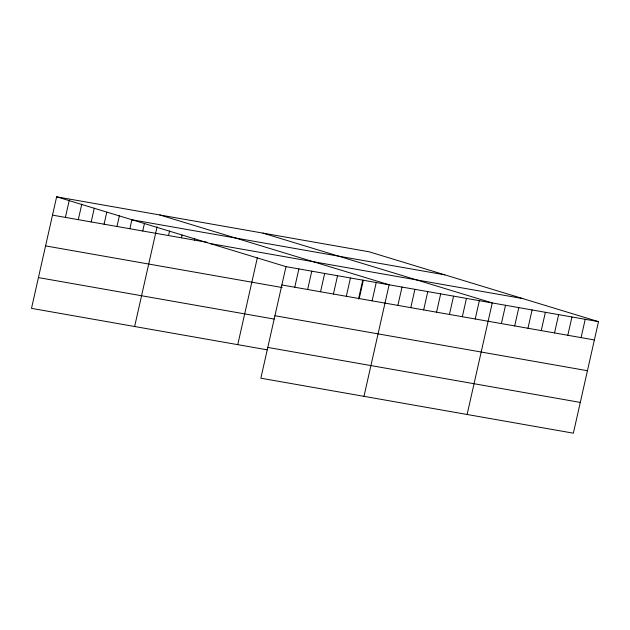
<?xml version="1.0" encoding="UTF-8"?>
<svg xmlns="http://www.w3.org/2000/svg" width="630" height="630" viewBox="0 0 630 630"><rect width="100%" height="100%" fill="white"/><g stroke="black" fill="none" stroke-linecap="round" stroke-linejoin="round"><path stroke-width="0.94" d="M56.637 196.82L285.996 266.648L260.851 378.197L573.363 433.18L598.5 321.639L369.148 251.803L56.637 196.82L31.5 308.361L267.167 349.831M65.402 217.397L69.324 200.001M78.293 219.665L81.798 204.104M91.185 221.933L94.279 208.199M104.076 224.201L106.754 212.302M116.967 226.469L119.44 215.484M129.859 228.737L131.922 219.586M142.75 231.005L144.396 223.681M134.631 326.513L157.083 226.871M168.533 235.549L169.564 230.966M181.416 237.817L182.038 235.069M194.308 240.085L194.725 238.25M237.754 344.657L257.339 257.757M294.753 287.233L298.888 268.916M307.645 289.501L311.771 271.183M320.536 291.769L324.663 273.452M333.427 294.037L337.554 275.719M346.319 296.305L350.445 277.988M358.494 299.077L362.778 280.074M359.21 298.573L363.337 280.255M372.102 300.841L376.228 282.524M363.982 396.341L389.12 284.791L159.768 214.964M397.884 305.377L402.011 287.059M410.776 307.645L414.902 289.327M423.667 309.913L427.794 291.595M436.558 312.181L440.685 293.863M449.45 314.449L453.576 296.132M462.341 316.717L466.468 298.407M475.233 318.985L479.359 300.675M467.106 414.485L492.251 302.943L262.891 233.108M501.401 323.592L505.528 305.274M514.686 325.93L518.813 307.613M527.964 328.269L532.09 309.952M541.249 330.6L545.375 312.291M554.526 332.939L558.652 314.622M567.811 335.278L571.938 316.961M581.088 337.617L585.215 319.3M132.324 219.862L444.835 274.853M52.511 215.129L207.199 242.353M210.31 243.605L522.813 298.596M285.996 266.648L598.5 321.639M281.862 284.965L594.373 339.948M45.581 245.897L282.193 287.532M274.932 315.724L587.436 370.716M38.43 277.594L274.097 319.064M267.789 347.429L580.293 402.42"/></g></svg>
